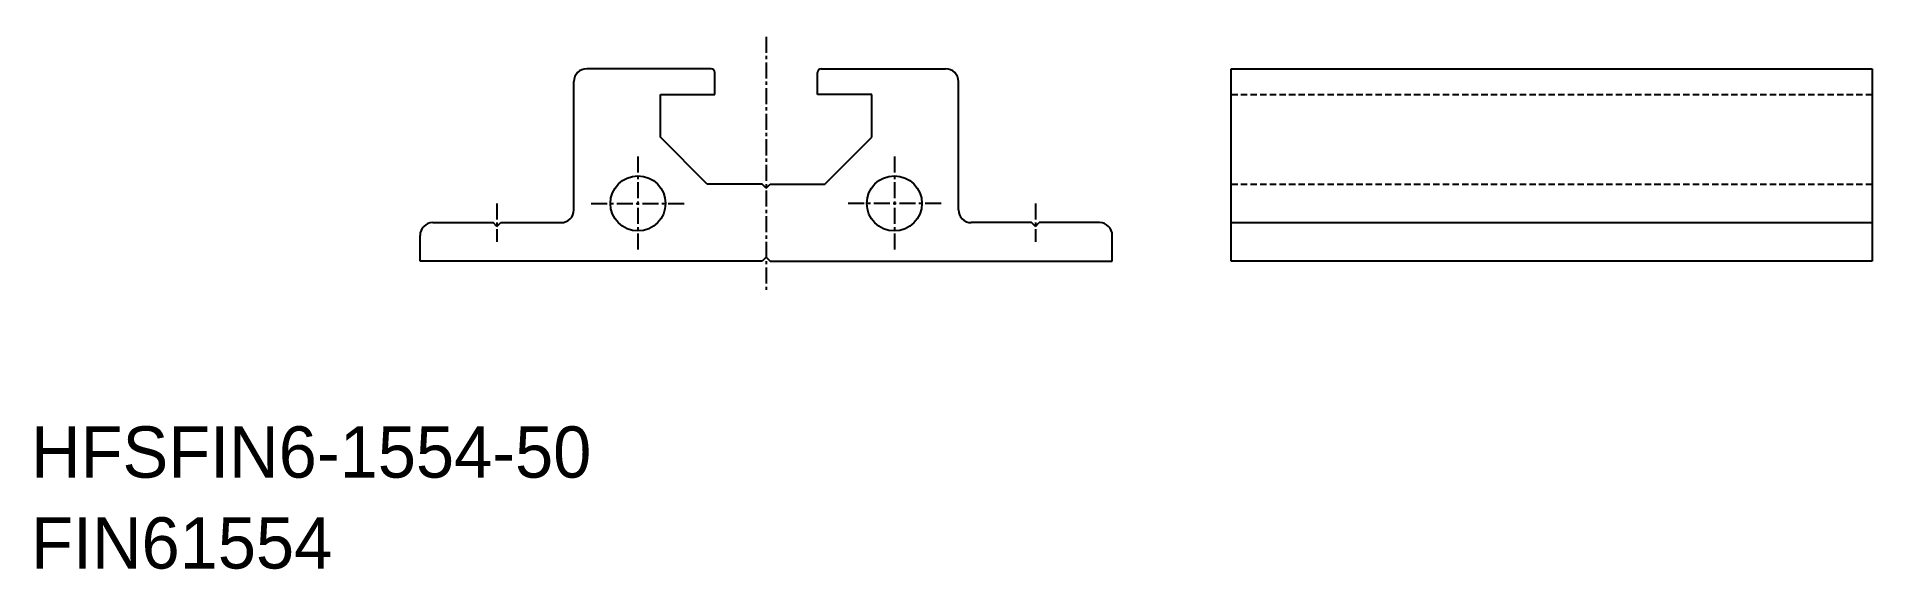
# Model space of a CAD drawing. Extents: x 0 to 144, y 0 to 41.
import ezdxf

# ---------------------------------------------------------------- set-up
doc = ezdxf.new("R2010")
doc.units = 0
doc.linetypes.add('CENTER', pattern=[2, 1.25, -0.25, 0.25, -0.25])
doc.linetypes.add('DASHED', pattern=[0.75, 0.5, -0.25])
doc.layers.get('0').update_dxf_attribs({"linetype": 'CONTINUOUS'})
doc.layers.add('CENTER', color=1, linetype='CENTER')

msp = doc.modelspace()

# ---------------------------------------------------------------- linework, layer by layer
at = {"color": 7, "linetype": 'CONTINUOUS'}
for p, q in [((53.04, 38.98), (43.34, 38.98)), ((53.34, 36.98), (53.34, 38.68)), ((61.34, 36.98), (61.34, 38.68)), ((61.64, 38.98), (71.34, 38.98)), ((93.62, 23.98), (93.62, 38.98)), ((93.62, 38.98), (143.62, 38.98)), ((143.62, 38.98), (143.62, 23.98)), ((42.34, 27.98), (42.34, 37.98)), ((72.34, 27.98), (72.34, 37.98)), ((49.09, 33.65), (49.09, 36.98)), ((49.09, 36.98), (53.34, 36.98)), ((65.59, 36.98), (61.34, 36.98)), ((65.59, 33.65), (65.59, 36.98)), ((52.75, 29.98), (49.09, 33.65)), ((61.92, 29.98), (65.59, 33.65)), ((57.04, 29.98), (52.75, 29.98)), ((57.34, 29.68), (57.04, 29.98)), ((57.34, 29.68), (57.64, 29.98)), ((57.64, 29.98), (61.92, 29.98)), ((30.34, 23.98), (30.34, 25.98)), ((31.34, 26.98), (36.04, 26.98)), ((36.34, 26.68), (36.04, 26.98)), ((36.34, 26.68), (36.64, 26.98)), ((36.64, 26.98), (41.34, 26.98)), ((78.04, 26.98), (73.34, 26.98)), ((78.34, 26.68), (78.04, 26.98)), ((78.34, 26.68), (78.64, 26.98)), ((83.34, 26.98), (78.64, 26.98)), ((84.34, 23.98), (84.34, 25.98)), ((93.62, 26.98), (143.62, 26.98)), ((57.04, 23.98), (30.34, 23.98)), ((57.34, 24.28), (57.04, 23.98)), ((57.34, 24.28), (57.64, 23.98)), ((57.64, 23.98), (84.34, 23.98)), ((143.62, 23.98), (93.62, 23.98))]:
    msp.add_line(p, q, dxfattribs=at)
at = {"color": 3, "linetype": 'DASHED'}
for p, q in [((93.62, 36.98), (143.62, 36.98)), ((93.62, 29.98), (143.62, 29.98))]:
    msp.add_line(p, q, dxfattribs=at)
at = {"color": 7, "linetype": 'CONTINUOUS'}
for centre in [(47.34, 28.48), (67.34, 28.48)]:
    msp.add_circle(centre, 2.15, dxfattribs=at)
for centre, radius, start, end in [((43.34, 37.98), 1, 90, 180), ((53.04, 38.68), 0.3, 360, 90), ((61.64, 38.68), 0.3, 89.9997, 179.9997), ((71.34, 37.98), 1, 359.9997, 89.9997), ((41.34, 27.98), 1, 270, 0), ((73.34, 27.98), 1, 179.9997, 269.9997), ((31.34, 25.98), 1, 90, 180), ((83.34, 25.98), 1, 359.9997, 89.9997)]:
    msp.add_arc(centre, radius, start, end, dxfattribs=at)
at = {"layer": 'CENTER', "color": 1, "linetype": 'CENTER'}
for p, q in [((57.34, 41.48), (57.34, 21.48)), ((47.34, 32.13), (47.34, 24.83)), ((67.34, 32.13), (67.34, 24.83)), ((36.34, 28.48), (36.34, 25.48)), ((43.69, 28.48), (50.99, 28.48)), ((70.99, 28.48), (63.69, 28.48)), ((78.34, 28.48), (78.34, 25.48))]:
    msp.add_line(p, q, dxfattribs=at)

# ---------------------------------------------------------------- texts
at = {"color": 7, "linetype": 'CONTINUOUS'}
for s, p in [('HFSFIN6-1554-50', (0, 7.09)), ('FIN61554', (0, 0))]:
    msp.add_text(s, height=4, dxfattribs=at).set_placement(p)

doc.saveas('drawing.dxf')
